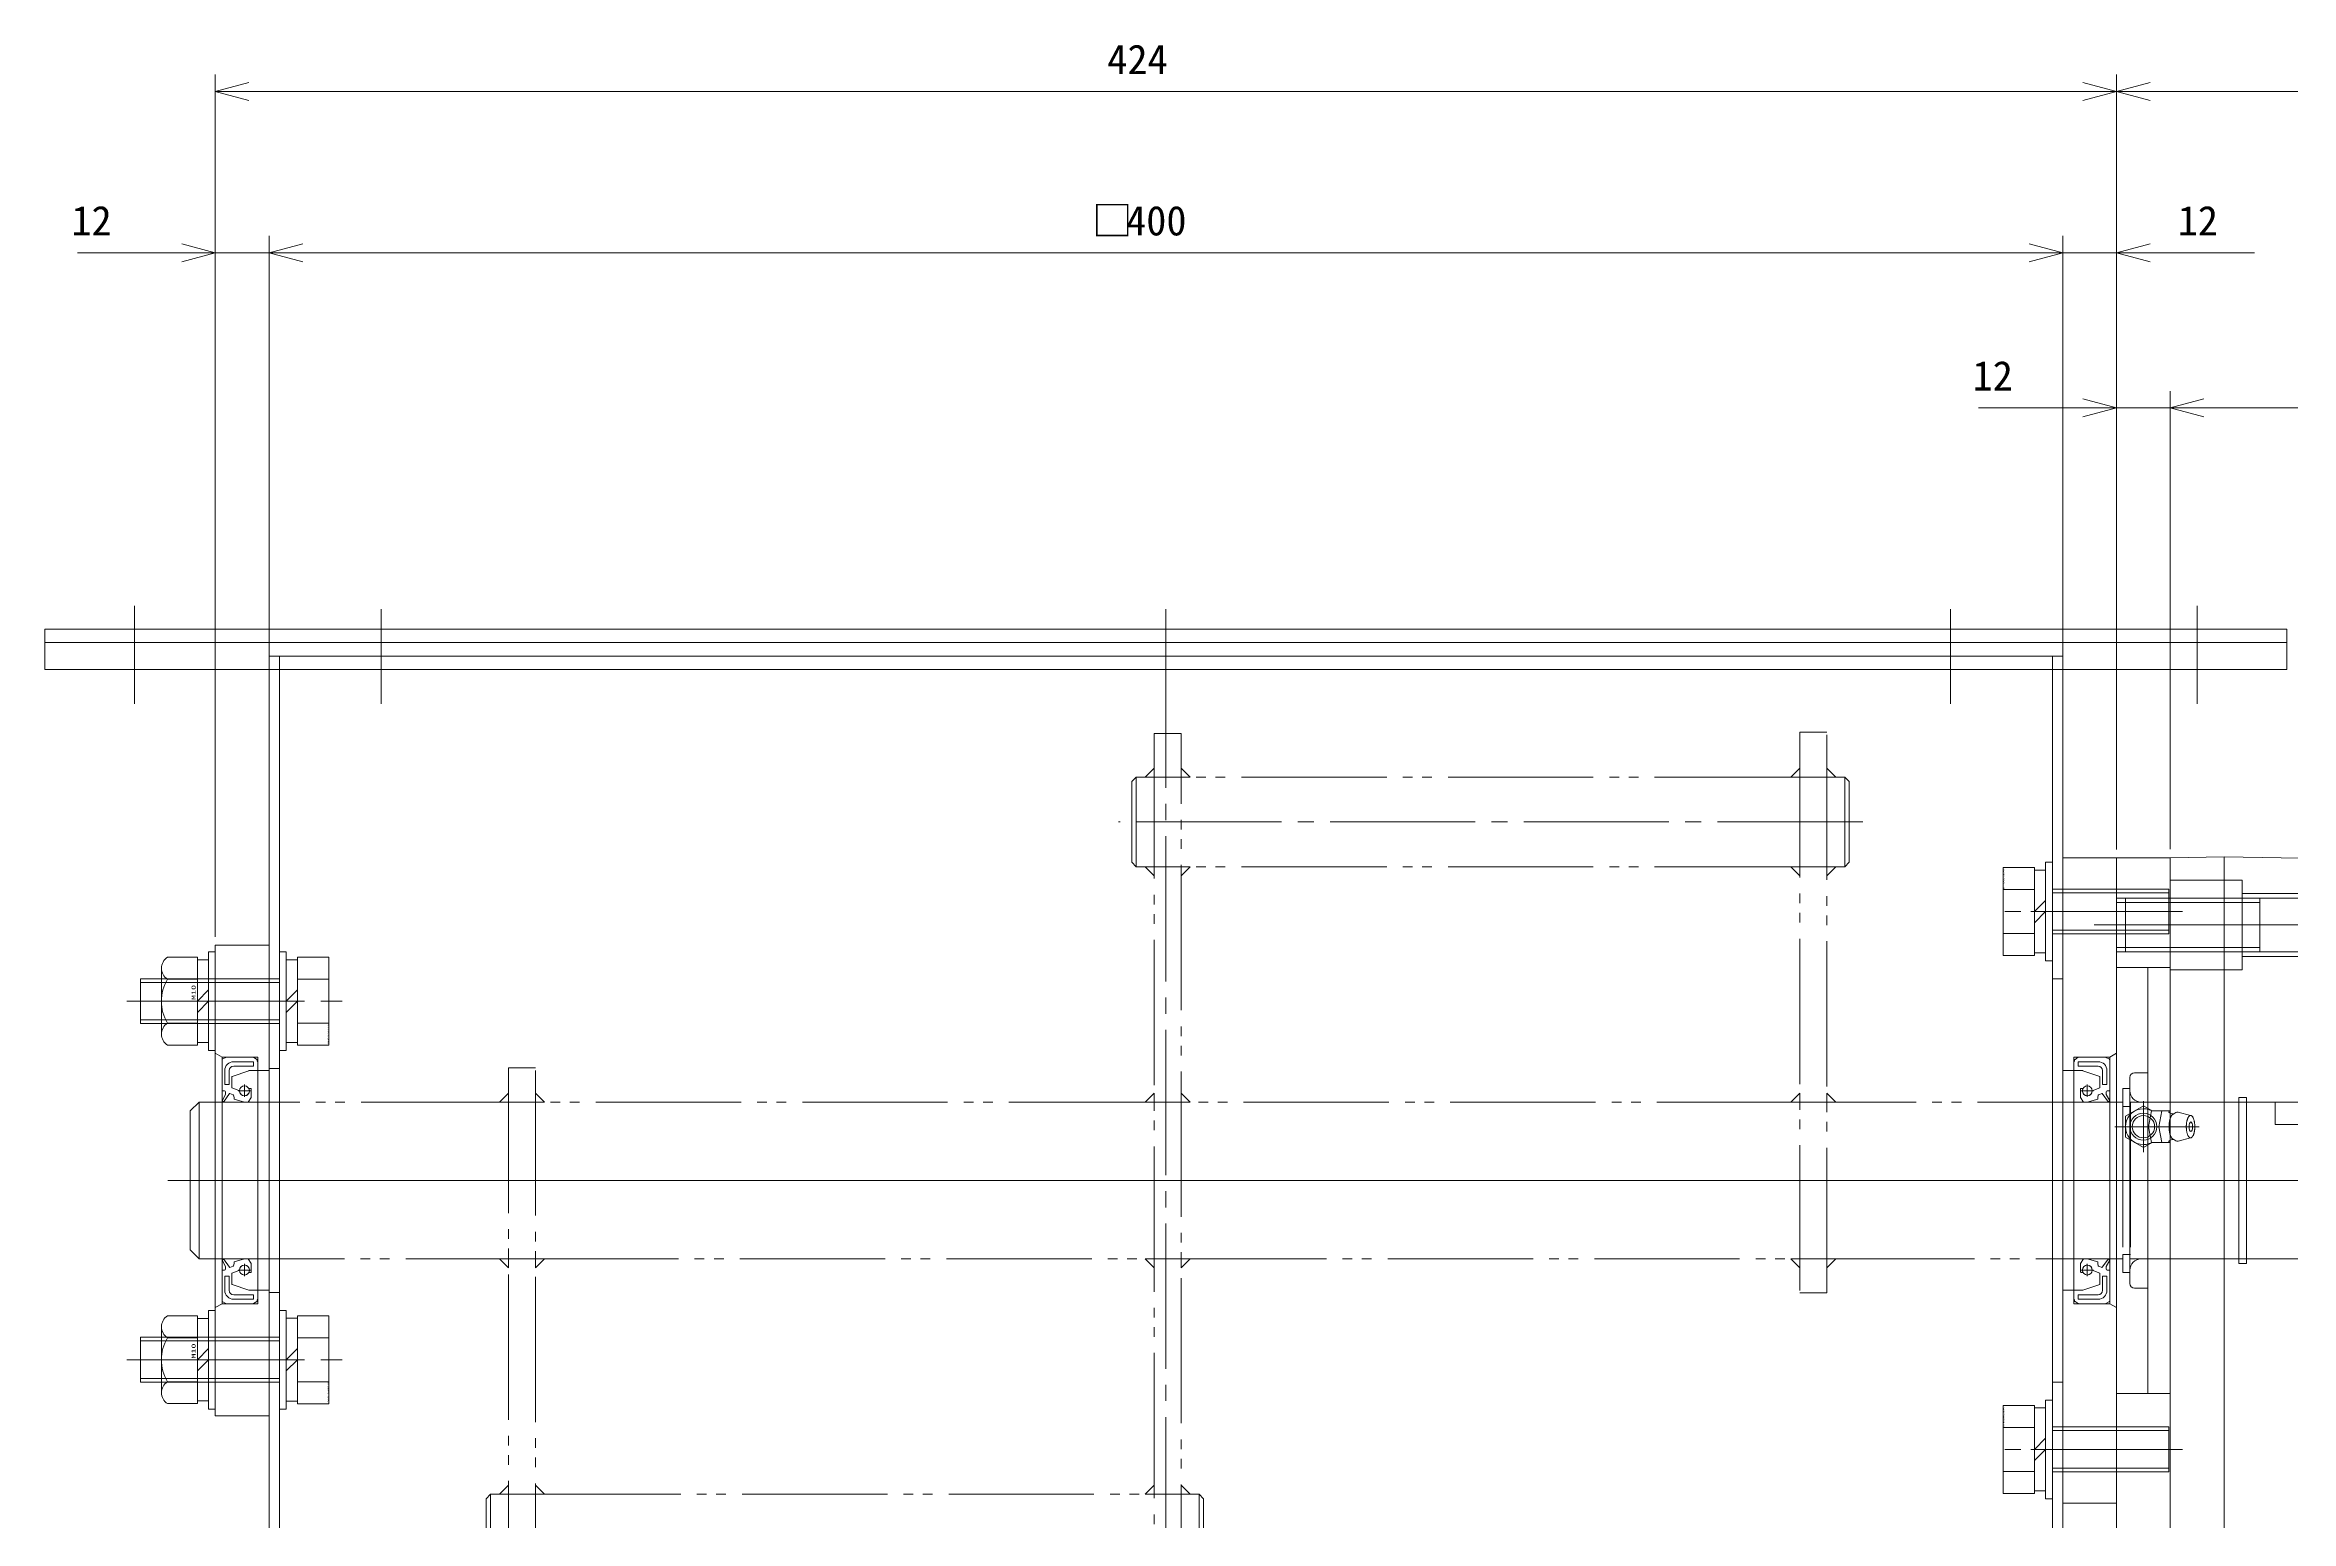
# Model space of a CAD drawing. Units: millimetres at full size. Extents: x -19442 to 19442, y -5866 to 5866.
# Drawn here: x -9802 to -9301, y -244 to 85 of the extents above; entities that cross this region are included whole.
import ezdxf
from ezdxf.enums import TextEntityAlignment as Align

# ---------------------------------------------------------------- set-up
doc = ezdxf.new("R2010")
doc.units = ezdxf.units.MM
doc.header["$LTSCALE"] = 3.6
doc.linetypes.add('CHAIN2', pattern=[12, 9, -1, 1, -1])
doc.linetypes.add('DOUBLE_CHAIN2', pattern=[12.8, 9, -1, 0.6, -0.6, 0.6, -1])
for name, color, linetype, lineweight in [('0-2_06_PHANTOM', 2, 'DOUBLE_CHAIN2', 9), ('0-3_04_HIDDEN', 7, 'Continuous', 9), ('0-4_05_CENTER', 2, 'CHAIN2', 9), ('0-5_08_DIM', 3, 'Continuous', 9), ('0-6_0', 2, 'Continuous', 9), ('0-7_10_DRAFT', 1, 'Continuous', 9), ('0-8_03_かくれ線', 5, 'Continuous', 9), ('0-9_04_中心線', 4, 'CHAIN2', 9)]:
    doc.layers.add(name, color=color, linetype=linetype, lineweight=lineweight)
doc.styles.add('Arial', font='')
doc.styles.add('ＭＳ ゴシック', font='')
doc.styles.get('Arial').set_extended_font_data('Arial')
doc.styles.get('ＭＳ ゴシック').set_extended_font_data('MS Gothic')

# ---------------------------------------------------------------- blocks, each defined once
blk = doc.blocks.new('A$C3FE560A5_1')
at = {"layer": '0-3_04_HIDDEN', "color": 3}
for p, q in [((-200, 3), (-200, 0)), ((200, 3), (200, 0))]:
    blk.add_line(p, q, dxfattribs=at)
at = {"layer": '0-4_05_CENTER'}
for p, q in [((-230, 8.197), (-230, -5.403)), ((230, 8.197), (230, -5.403))]:
    blk.add_line(p, q, dxfattribs=at)
at = {"layer": '0-6_0', "color": 3}
blk.add_lwpolyline([(-250, 0), (250, 0), (250, 3), (-250, 3)], close=True, dxfattribs=at)
at = {"layer": '0-7_10_DRAFT'}
blk.add_line((0, 3), (0, 0), dxfattribs=at)
blk = doc.blocks.new('A$C505301D7_1')
at = {"layer": '0-3_04_HIDDEN'}
for p, q in [((65, 330), (65, 324)), ((465, 327), (65, 327)), ((67.3, 327), (67.3, 0)), ((462.7, 0), (462.7, 327)), ((465, 330), (465, 324)), ((67.3, 324), (67.3, 0)), ((462.7, 255), (465, 255)), ((65, 235), (67.3, 235)), ((65, 185), (67.3, 185)), ((462.7, 165), (465, 165))]:
    blk.add_line(p, q, dxfattribs=at)
at = {"layer": '0-4_05_CENTER'}
for p, q in [((35, 337.468), (35, 316.346)), ((90, 337.468), (90, 316.346)), ((265, 337.468), (265, 317.346)), ((440, 337.468), (440, 316.346)), ((495, 337.468), (495, 316.346)), ((265, 330), (265, -20.152)), ((457.88, 270), (469.897, 270)), ((60.198, 250), (72.215, 250)), ((60.198, 170), (72.215, 170)), ((457.88, 150), (469.897, 150))]:
    blk.add_line(p, q, dxfattribs=at)
at = {"layer": '0-6_0', "color": 134}
for p, q in [((65, 0), (65, 324)), ((465, 0), (465, 324))]:
    blk.add_line(p, q, dxfattribs=at)
blk.add_lwpolyline([(15, 324), (515, 324), (515, 330), (15, 330)], close=True, dxfattribs=at)
at = {"layer": '0-7_10_DRAFT'}
blk.add_line((65, 210), (465, 210), dxfattribs=at)
blk = doc.blocks.new('A$C5CF003DA_1')
at = {"layer": '0-6_0'}
blk.add_blockref('A$C505301D7_1', (0, 0), dxfattribs=at)
blk = doc.blocks.new('A$C169F6710_1')
at = {"layer": '0-3_04_HIDDEN', "linetype": 'CHAIN2'}
blk.add_line((0, -111.5), (0, 13.5), dxfattribs=at)
at = {"layer": '0-3_04_HIDDEN'}
for p, q in [((9, 0), (-9, 0)), ((-6, -110), (-6, 0)), ((6, -110), (6, 0)), ((-6, -80), (6, -80)), ((-5.053, -110), (-5.053, -80)), ((5.053, -110), (5.053, -80)), ((-6, -110), (6, -110))]:
    blk.add_line(p, q, dxfattribs=at)
blk.add_lwpolyline([(9, 0), (9, 12), (-9, 12), (-9, 0)], dxfattribs=at)
at = {"layer": '0-7_10_DRAFT', "style": 'ＭＳ ゴシック', "width": 1.9}
blk.add_text('CS-M12x110L', height=0.2199, dxfattribs=at).set_placement((5.794, 11.658), align=Align.BOTTOM_LEFT)
blk = doc.blocks.new('M10Nza_1_1_1')
at = {"layer": '0-6_0', "color": 134}
for p, q in [((-9.8, 4), (-9.8, 10.687)), ((-7.35, 12), (7.35, 12)), ((-4.9, 4), (-4.9, 10.687)), ((4.9, 10.687), (4.9, 4)), ((9.8, 10.687), (9.8, 4)), ((-9.8, 4), (9.8, 4)), ((-9.2, 1.5), (-9.2, 4)), ((0, 1.5), (-2.5, 4)), ((0, 4), (2.5, 1.5)), ((9.2, 4), (9.2, 1.5))]:
    blk.add_line(p, q, dxfattribs=at)
at = {"layer": '0-6_0', "color": 134, "linetype": 'CHAIN2'}
blk.add_line((0, 12), (0, 0), dxfattribs=at)
at = {"layer": '0-6_0', "color": 134}
blk.add_lwpolyline([(-11, 1.5), (11, 1.5), (11, 0), (-11, 0)], close=True, dxfattribs=at)
for centre, radius, start, end in [((-7.35, 9.058), 2.942, 33.626, 146.374), ((0, 2.2), 9.8, 60, 120), ((7.35, 9.058), 2.942, 33.626, 146.374)]:
    blk.add_arc(centre, radius, start, end, dxfattribs=at)
at = {"layer": '0-7_10_DRAFT', "style": 'ＭＳ ゴシック', "width": 1.8}
blk.add_text('M10', height=0.9164, dxfattribs=at).set_placement((0.256, 4.117), align=Align.BOTTOM_LEFT)
blk = doc.blocks.new('A$C1A3C2C0C_1_1_1')
at = {"layer": '0-6_0', "color": 134}
for p, q in [((-9.815, 11), (9.815, 11)), ((-9.815, 4), (-9.815, 11)), ((-4.908, 4), (-4.908, 11)), ((4.907, 4), (4.907, 11)), ((9.815, 4), (9.815, 11)), ((-11, 1.5), (11, 1.5)), ((-11, 1.5), (-11, 0)), ((-11, 0), (11, 0)), ((9.815, 4), (-9.815, 4)), ((-9.25, 4), (-9.25, 1.5)), ((-5, -31), (-5, 0)), ((-4.188, -31), (-4.188, 0)), ((0, 1.5), (-2.5, 4)), ((0, 4), (2.5, 1.5)), ((4.188, -31), (4.188, 0)), ((5, -31), (5, 0)), ((9.25, 1.5), (9.25, 4)), ((11, 0), (11, 1.5)), ((-5, -31), (5, -31))]:
    blk.add_line(p, q, dxfattribs=at)
at = {"layer": '0-6_0', "color": 134, "linetype": 'CHAIN2'}
blk.add_line((0, -34), (0, 14), dxfattribs=at)
at = {"layer": '0-7_10_DRAFT', "style": 'ＭＳ ゴシック', "width": 1.8}
blk.add_text('BT-M10x35L,SW,PW', height=0.2199, dxfattribs=at).set_placement((5.1, 10.658), align=Align.BOTTOM_LEFT)
blk = doc.blocks.new('M6tz_1')
at = {"layer": '0-3_04_HIDDEN'}
for radius in [3, 2.5]:
    blk.add_circle((0, 0), radius, dxfattribs=at)
at = {"layer": '0-4_05_CENTER'}
for p, q in [((0, -5.676), (0, 5.676)), ((5.676, 0), (-5.676, 0))]:
    blk.add_line(p, q, dxfattribs=at)
blk = doc.blocks.new('A$C631057ED_1')
at = {"layer": '0-3_04_HIDDEN'}
for p, q in [((0, 63), (12, 63)), ((0, 62), (12, 62)), ((0, 52), (12, 52)), ((0, 51), (12, 51)), ((0, 47.5), (12, 47.5)), ((0, -47.5), (12, -47.5)), ((0, -83), (12, -83)), ((0, -84), (12, -84)), ((0, -94), (12, -94)), ((0, -95), (12, -95))]:
    blk.add_line(p, q, dxfattribs=at)
at = {"layer": '0-4_05_CENTER'}
for p, q in [((-5, 57), (17, 57)), ((-5, -89), (17, -89))]:
    blk.add_line(p, q, dxfattribs=at)
at = {"layer": '0-6_0', "color": 134}
blk.add_lwpolyline([(0, -104), (12, -104), (12, 72), (0, 72)], close=True, dxfattribs=at)
at = {"layer": '0-7_10_DRAFT'}
blk.add_line((0, 0), (12, 0), dxfattribs=at)
at = {"layer": '0-6_0', "xscale": -1}
blk.add_blockref('M6tz_1', (6, 12), dxfattribs=at)
blk = doc.blocks.new('GM-SHYF-RH 0.4kW、1／160、＊＊V、60Hzc_1')
at = {"layer": '0-6_0'}
for p, q in [((0, -15.771), (0, 72.01)), ((12, 72.22), (106.5, 70.57)), ((106.5, 70.57), (116, 70.57)), ((116, 70.57), (116, -15.771)), ((121, 47.5), (116, 47.5)), ((121, 47.5), (121, -47.5)), ((124, 24), (121, 24)), ((125, -23), (125, 23)), ((12, -15.771), (12, -103.763)), ((116, -15.771), (116, -102.113)), ((124, -24), (121, -24)), ((121, -47.5), (116, -47.5)), ((0.5, -103.562), (12, -103.763)), ((12, -103.762), (106.5, -102.113)), ((88, -102.939), (88, -102.436)), ((106.5, -102.113), (116, -102.113)), ((55.5, -109.5), (55.5, -108.989)), ((55.5, -109.5), (60.5, -109.5)), ((60.5, -109.5), (60.5, -108.989))]:
    blk.add_line(p, q, dxfattribs=at)
for points in [[(0, 72.01), (12, 72.22), (12, -15.771)], [(0, -15.771), (0, -103.053), (0.5, -103.562)]]:
    blk.add_lwpolyline(points, dxfattribs=at)
for centre, radius, start, end in [((124, 23), 1, 0, 90), ((124, -23), 1, 270, 0), ((33, -102.939), 5, 186.2447, 265.13859), ((83, -102.939), 5, 274.86141, 0), ((58, 191), 300, 265.13859, 270), ((58, 191), 300, 270, 274.86141)]:
    blk.add_arc(centre, radius, start, end, dxfattribs=at)
at = {"layer": '0-8_03_かくれ線'}
for p, q in [((16, 64), (100, 64)), ((-5, -47.5), (-5, 47.5)), ((-5, 47.5), (0, 47.5)), ((16, 50), (100, 50)), ((-9, -23), (-9, 23)), ((-8, 24), (-5, 24)), ((15.25, 17.5), (-6.5, 17.5)), ((17, 18.5), (15.25, 18.5)), ((15.25, 18.5), (15.25, -18.5)), ((17, 18.5), (17, -18.5)), ((17, 17.5), (43, 17.5)), ((43, 17.7), (73, 17.7)), ((73, 17.7), (73, -17.7)), ((73, 17.5), (99, 17.5)), ((99, 18.5), (100.75, 18.5)), ((99, 18.5), (99, -18.5)), ((100.75, 18.5), (100.75, -18.5)), ((100.75, 17.5), (122.5, 17.5)), ((15.25, -17.5), (-6.5, -17.5)), ((17, -18.5), (15.25, -18.5)), ((17, -17.5), (43, -17.5)), ((73, -17.5), (99, -17.5)), ((99, -18.5), (100.75, -18.5)), ((100.75, -17.5), (122.5, -17.5)), ((-8, -24), (-5, -24)), ((-5, -47.5), (0, -47.5)), ((16, -82), (100, -82)), ((16, -96), (100, -96))]:
    blk.add_line(p, q, dxfattribs=at)
for points in [[(0, 67), (16, 67), (16, 47), (0, 47)], [(116, 67), (100, 67), (100, 47), (116, 47)], [(43, 17.7), (43, -17.7), (73, -17.7)], [(0, -79), (16, -79), (16, -99), (0, -99)], [(116, -79), (100, -79), (100, -99), (116, -99)]]:
    blk.add_lwpolyline(points, dxfattribs=at)
for centre, radius, start, end in [((-8, 23), 1, 90, 180), ((-6.5, 20), 2.5, 180, 270), ((122.5, 20), 2.5, 270, 0), ((-6.5, -20), 2.5, 90, 180), ((122.5, -20), 2.5, 0, 90), ((-8, -23), 1, 180, 270)]:
    blk.add_arc(centre, radius, start, end, dxfattribs=at)
at = {"layer": '0-9_04_中心線'}
for p, q in [((-2.543, 57), (118.757, 57)), ((125, 0), (-9, 0)), ((-2.543, -89), (118.757, -89))]:
    blk.add_line(p, q, dxfattribs=at)
blk = doc.blocks.new('A$C31470147_1')
at = {"layer": '0-3_04_HIDDEN'}
for p, q in [((1.5, 27.5), (0, 28.366)), ((1.5, 27.5), (9.5, 27.5)), ((9.5, 24.5), (12, 24.5)), ((9.5, -24.5), (12, -24.5)), ((1.5, -27.5), (0, -28.366))]:
    blk.add_line(p, q, dxfattribs=at)
blk.add_lwpolyline([(1.5, -27.5), (9.5, -27.5), (9.5, 27.5)], dxfattribs=at)
at = {"layer": '0-4_05_CENTER'}
for p, q in [((18, 40), (-6, 40)), ((18, -40), (-6, -40))]:
    blk.add_line(p, q, dxfattribs=at)
at = {"layer": '0-6_0', "color": 134}
blk.add_lwpolyline([(0, 52.5), (12, 52.5), (12, -52.5), (0, -52.5)], close=True, dxfattribs=at)
at = {"layer": '0-7_10_DRAFT'}
for p, q in [((1.5, 27.5), (1.5, -27.5)), ((12, 0), (0, 0))]:
    blk.add_line(p, q, dxfattribs=at)
blk = doc.blocks.new('A$C626323E2_1')
at = {"layer": '0-3_04_HIDDEN'}
for p, q in [((1.5, 27.5), (0, 28.366)), ((1.5, 27.5), (9.5, 27.5)), ((9.5, 24.5), (12, 24.5)), ((9.5, -24.5), (12, -24.5)), ((1.5, -27.5), (0, -28.366))]:
    blk.add_line(p, q, dxfattribs=at)
blk.add_lwpolyline([(1.5, -27.5), (9.5, -27.5), (9.5, 27.5)], dxfattribs=at)
at = {"layer": '0-4_05_CENTER'}
for p, q in [((-7.166, 60), (19.076, 60)), ((-7.166, -60), (19.076, -60))]:
    blk.add_line(p, q, dxfattribs=at)
at = {"layer": '0-6_0', "color": 134}
blk.add_lwpolyline([(0, 72), (12, 72), (12, -72), (0, -72)], close=True, dxfattribs=at)
at = {"layer": '0-7_10_DRAFT'}
for p, q in [((1.5, 27.5), (1.5, -27.5)), ((12, 0), (0, 0))]:
    blk.add_line(p, q, dxfattribs=at)
blk = doc.blocks.new('A$C115E53E3_1')
at = {"layer": '0-2_06_PHANTOM', "color": 7}
for p, q in [((-176, 90), (-314.5, 90)), ((-176, 70), (-314.5, 70)), ((-533, 17.5), (-533, -17.5)), ((-320, 17.5), (-458.5, 17.5)), ((-175.5, 17.5), (-314, 17.5)), ((-104, 17.5), (-169.5, 17.5)), ((-104, 17.5), (-104, -17.5)), ((-102.25, 16.5), (-104, 16.5)), ((-102.25, 17.5), (-102.25, -17.5)), ((-2, -17.5), (-2, 17.5)), ((-458.5, -17.5), (-320, -17.5)), ((-314, -17.5), (-175.5, -17.5)), ((-169.5, -17.5), (-104, -17.5)), ((-102.25, -16.5), (-104, -16.5)), ((-458, -70), (-319.5, -70)), ((-458, -90), (-319.5, -90))]:
    blk.add_line(p, q, dxfattribs=at)
for points in [[(-314, -100.254), (-314, 99.746), (-320, 99.746), (-320, -100.254)], [(-176, 100), (-176, -25.106), (-170, -25.106), (-170, 100)], [(-458, -100), (-458, 25.106), (-464, 25.106), (-464, -100)]]:
    blk.add_lwpolyline(points, close=True, dxfattribs=at)
at = {"layer": '0-2_06_PHANTOM', "color": 3}
for points in [[(-320, 90), (-322, 90), (-320, 92)], [(-314, 90), (-312, 90), (-314, 92)], [(-176, 90), (-178, 90), (-176, 92)], [(-170, 90), (-168, 90), (-170, 92)], [(-320, 70), (-322, 70), (-320, 68)], [(-314, 70), (-312, 70), (-314, 68)], [(-176, 70), (-178, 70), (-176, 68)], [(-170, 70), (-168, 70), (-170, 68)], [(-464, 17.5), (-466, 17.5), (-464, 19.5)], [(-458, 17.5), (-456, 17.5), (-458, 19.5)], [(-320, 17.5), (-322, 17.5), (-320, 19.5)], [(-314, 17.5), (-312, 17.5), (-314, 19.5)], [(-176, 17.5), (-178, 17.5), (-176, 19.5)], [(-170, 17.5), (-168, 17.5), (-170, 19.5)], [(-464, -17.5), (-466, -17.5), (-464, -19.5)], [(-458, -17.5), (-456, -17.5), (-458, -19.5)], [(-320, -17.5), (-322, -17.5), (-320, -19.5)], [(-314, -17.5), (-312, -17.5), (-314, -19.5)], [(-176, -17.5), (-178, -17.5), (-176, -19.5)], [(-170, -17.5), (-168, -17.5), (-170, -19.5)], [(-464, -70), (-466, -70), (-464, -68)], [(-458, -70), (-456, -70), (-458, -68)], [(-320, -70), (-322, -70), (-320, -68)], [(-314, -70), (-312, -70), (-314, -68)], [(-464, -90), (-466, -90), (-464, -92)], [(-458, -90), (-456, -90), (-458, -92)], [(-320, -90), (-322, -90), (-320, -92)], [(-314, -90), (-312, -90), (-314, -92)]]:
    blk.add_lwpolyline(points, close=True, dxfattribs=at)
at = {"layer": '0-2_06_PHANTOM', "color": 7}
for points in [[(-324, 70), (-325, 71), (-325, 89), (-324, 90)], [(-320.5, 70), (-324, 70), (-324, 90), (-320.5, 90)], [(-170, 70), (-166, 70), (-166, 90), (-170, 90)], [(-166, 70), (-165, 71), (-165, 89), (-166, 90)], [(-464.5, 17.5), (-533, 17.5), (-535, 15.5), (-535, -15.5), (-533, -17.5), (-464.5, -17.5)], [(-102.25, -17.5), (-2, -17.5), (0, -15.5), (0, 15.5), (-2, 17.5), (-102.25, 17.5)], [(-468, -70), (-469, -71), (-469, -89), (-468, -90)], [(-464, -70), (-468, -70), (-468, -90), (-464, -90)], [(-313.5, -70), (-310, -70), (-310, -90), (-313.5, -90)], [(-310, -70), (-309, -71), (-309, -89), (-310, -90)]]:
    blk.add_lwpolyline(points, dxfattribs=at)
at = {"layer": '0-3_04_HIDDEN'}
for p, q in [((-314, 90), (-320, 90)), ((-170, 90), (-176, 90)), ((-314, 70), (-320, 70)), ((-170, 70), (-176, 70)), ((-458, 17.5), (-464, 17.5)), ((-464, 17.5), (-458, 17.5)), ((-320, 17.5), (-314, 17.5)), ((-176, 17.5), (-170, 17.5)), ((-170, 17.5), (-176, 17.5)), ((-24, 6), (0, 6)), ((-24, -6), (-24, 6)), ((-29, 4.75), (-31.742, 0)), ((-31.742, 0), (-29, -4.75)), ((-29, -4.75), (0, -4.75)), ((-24, -6), (0, -6)), ((-458, -17.5), (-464, -17.5)), ((-464, -17.5), (-458, -17.5)), ((-320, -17.5), (-314, -17.5)), ((-176, -17.5), (-170, -17.5)), ((-170, -17.5), (-176, -17.5)), ((-464, -70), (-458, -70)), ((-320, -70), (-314, -70)), ((-464, -90), (-458, -90)), ((-320, -90), (-314, -90))]:
    blk.add_line(p, q, dxfattribs=at)
for points in [[(0, 12.5), (-70, 12.5), (-70, 17.5)], [(-29, -4.75), (-29, 4.75), (0, 4.75)]]:
    blk.add_lwpolyline(points, dxfattribs=at)
at = {"layer": '0-4_05_CENTER'}
for p, q in [((-162, 80), (-328, 80)), ((-540, 0), (5, 0)), ((-472, -80), (-306, -80))]:
    blk.add_line(p, q, dxfattribs=at)
at = {"layer": '0-5_08_DIM'}
blk.add_line((0, 15.5), (0, -15.5), dxfattribs=at)
blk = doc.blocks.new('AE2081E0a_1')
at = {"layer": '0-6_0'}
for p, q in [((0, 26.938), (0, 20.1)), ((0.979, 27.489), (0.055, 27.028)), ((0.979, 27.489), (0.055, 27.028)), ((6.969, 27.5), (1.024, 27.5)), ((6.969, 27.5), (1.024, 27.5)), ((7.05, 25.5), (2.607, 25.5)), ((2.173, 20.743), (2.173, 23.095)), ((3.9, 20), (2.236, 20.65)), ((2.24, 23.189), (5.984, 24.494)), ((5, 21.375), (5, 18.625)), ((6.4, 20.52), (5.97, 20.52)), ((6.017, 24.5), (7.9, 24.5)), ((6.5, 18.545), (6.5, 20.42)), ((0.1, 20), (0.553, 20)), ((1.767, 19.416), (2.459, 19.135)), ((3.625, 20), (6.375, 20)), ((0.1, -20), (0.553, -20)), ((1.767, -19.416), (2.459, -19.135)), ((3.9, -20), (2.236, -20.65)), ((3.625, -20), (6.375, -20)), ((5, -21.375), (5, -18.625)), ((6.5, -18.545), (6.5, -20.42)), ((0, -26.938), (0, -20.1)), ((2.173, -20.743), (2.173, -23.095)), ((2.24, -23.189), (5.984, -24.494)), ((6.4, -20.52), (5.97, -20.52)), ((6.017, -24.5), (7.9, -24.5)), ((0.979, -27.489), (0.055, -27.028)), ((0.979, -27.489), (0.055, -27.028)), ((6.969, -27.5), (1.024, -27.5)), ((6.969, -27.5), (1.024, -27.5)), ((7.05, -25.5), (2.607, -25.5))]:
    blk.add_line(p, q, dxfattribs=at)
for points in [[(0, 26.938), (0, 20.1), (0, 17.5)], [(2.607, 26.5), (7.05, 26.5), (7.05, 25.5)], [(7.76, 27), (7.724, 27), (7.026, 27.482)], [(7.76, 27), (7.724, 27), (7.026, 27.482)], [(8, 24.6), (8, 26.5), (7.86, 26.715), (7.86, 26.9)], [(8, 17.5), (8, 24.6), (8, 26.5), (7.86, 26.715), (7.86, 26.9)], [(1.607, 24.5), (1.607, 21.385), (0.607, 21.385), (0.607, 24.5)], [(0.803, 19.75), (0.803, 19.171), (0, 17.775), (0.292, 17.5), (1.649, 19.382)], [(2.549, 19.03), (2.673, 18.491), (2.673, 18.162)], [(2.673, 18.162), (5, 17.5), (5.837, 17.5), (6.484, 18.49)], [(0.803, -19.75), (0.803, -19.171), (0, -17.775), (0.292, -17.5), (1.649, -19.382)], [(0, -26.938), (0, -20.1), (0, -17.5)], [(2.549, -19.03), (2.673, -18.491), (2.673, -18.162)], [(2.673, -18.162), (5, -17.5), (5.837, -17.5), (6.484, -18.49)], [(8, -17.5), (8, -24.6), (8, -26.5), (7.86, -26.715), (7.86, -26.9)], [(1.607, -24.5), (1.607, -21.385), (0.607, -21.385), (0.607, -24.5)], [(8, -24.6), (8, -26.5), (7.86, -26.715), (7.86, -26.9)], [(2.607, -26.5), (7.05, -26.5), (7.05, -25.5)], [(7.76, -27), (7.724, -27), (7.026, -27.482)], [(7.76, -27), (7.724, -27), (7.026, -27.482)]]:
    blk.add_lwpolyline(points, dxfattribs=at)
for centre in [(5, 20), (5, -20)]:
    blk.add_circle(centre, 1.1, dxfattribs=at)
for centre, radius, start, end in [((0.1, 26.938), 0.1, 116.56505, 180), ((0.1, 26.938), 0.1, 116.56505, 180), ((2.607, 24.5), 2, 90, 180), ((1.024, 27.4), 0.1, 90, 116.56505), ((1.024, 27.4), 0.1, 90, 116.56505), ((2.607, 24.5), 1, 90, 180), ((6.969, 27.4), 0.1, 55.38044, 90), ((6.969, 27.4), 0.1, 55.38044, 90), ((7.76, 26.9), 0.1, 0, 90), ((7.76, 26.9), 0.1, 0, 90), ((0.1, 20.1), 0.1, 180, 270), ((2.273, 23.095), 0.1, 109.21481, 180), ((2.273, 20.743), 0.1, 180, 248.66025), ((5, 20), 1.1, 180, 28.18847), ((6.017, 24.4), 0.1, 90, 109.21481), ((6.4, 20.42), 0.1, 360, 90), ((7.9, 24.6), 0.1, 270, 0), ((0.553, 19.75), 0.25, 360, 90), ((1.73, 19.323), 0.1, 67.88461, 144.21845), ((2.402, 18.996), 0.15, 12.98752, 67.88461), ((6.4, 18.545), 0.1, 326.87019, 0), ((0.1, -20.1), 0.1, 90, 180), ((0.553, -19.75), 0.25, 270, 0), ((1.73, -19.323), 0.1, 215.78155, 292.11539), ((2.402, -18.996), 0.15, 292.11539, 347.01248), ((5, -20), 1.1, 331.81153, 180), ((6.4, -18.545), 0.1, 360, 33.12981), ((2.607, -24.5), 2, 180, 270), ((2.607, -24.5), 1, 180, 270), ((2.273, -20.743), 0.1, 111.33975, 180), ((2.273, -23.095), 0.1, 180, 250.78519), ((6.017, -24.4), 0.1, 250.78519, 270), ((6.4, -20.42), 0.1, 270, 0), ((7.9, -24.6), 0.1, 360, 90), ((0.1, -26.938), 0.1, 180, 243.43495), ((0.1, -26.938), 0.1, 180, 243.43495), ((1.024, -27.4), 0.1, 243.43495, 270), ((1.024, -27.4), 0.1, 243.43495, 270), ((6.969, -27.4), 0.1, 270, 304.61956), ((6.969, -27.4), 0.1, 270, 304.61956), ((7.76, -26.9), 0.1, 270, 360), ((7.76, -26.9), 0.1, 270, 0)]:
    blk.add_arc(centre, radius, start, end, dxfattribs=at)
at = {"layer": '0-7_10_DRAFT'}
for p, q in [((8, 17.5), (0, 17.5)), ((0, 0), (8, 0)), ((8, -17.5), (0, -17.5))]:
    blk.add_line(p, q, dxfattribs=at)
blk = doc.blocks.new('STWS35a_1')
at = {"layer": '0-6_0'}
for points in [[(1.6, 20.5), (0, 20.5), (0, 16.5), (1.6, 16.5)], [(1.6, -20.5), (0, -20.5), (0, -16.5), (1.6, -16.5)]]:
    blk.add_lwpolyline(points, close=True, dxfattribs=at)
at = {"layer": '0-7_10_DRAFT'}
blk.add_line((1.6, 0), (0, 0), dxfattribs=at)
blk = doc.blocks.new('B-M6Fa_1')
at = {"layer": '0-4_05_CENTER'}
for p, q in [((0, 5.7), (0, -5.7)), ((6.37, 0), (-12.407, 0))]:
    blk.add_line(p, q, dxfattribs=at)
at = {"layer": '0-6_0'}
for p, q in [((-7.75, 3.25), (-10.52, 2.5)), ((-5.95, 3.02), (-5.86, 3.5)), ((-1.78, 3.5), (-5.86, 3.5)), ((-3.44, 0), (-4.09, 3.5)), ((-3.44, 0), (-4.09, -3.5)), ((0.001, 4.619), (-1.938, 3.5)), ((-1.13, 0), (-1.78, 3.5)), ((-1.13, 0), (-1.78, -3.5)), ((4.001, 2.31), (0, 4.619)), ((4, -2.309), (4.001, 2.31)), ((-7.766, -3.246), (-10.52, -2.5)), ((-5.95, -3.03), (-5.86, -3.5)), ((-1.78, -3.5), (-5.86, -3.5)), ((0, -4.619), (-1.948, -3.5)), ((-0.001, -4.619), (4.001, -2.309))]:
    blk.add_line(p, q, dxfattribs=at)
for centre, radius, start, end in [((-4.917, 0), 6.553, 177.9664, 180.03989), ((-5.052, 0.005), 6.418, 175.85059, 177.96785), ((-5.349, 0.027), 6.12, 173.63202, 175.8523), ((-5.805, 0.079), 5.662, 171.24382, 173.64406), ((-6.362, 0.165), 5.097, 168.58025, 171.24551), ((-6.894, 0.273), 4.555, 165.59815, 168.58094), ((-7.784, 0.506), 3.635, 161.93405, 165.67588), ((-8.649, 0.788), 2.725, 156.94498, 161.9221), ((-8.776, 0.839), 2.588, 151.65853, 156.89798), ((-9.946, 1.496), 1.246, 141.72153, 152.69334), ((-10.461, 1.897), 0.595, 118.51372, 141.30554), ((-10.361, 1.708), 0.808, 101.48245, 118.31354), ((-10.679, 1.707), 0.809, 61.81619, 78.66177), ((-10.579, 1.897), 0.594, 38.75653, 61.62661), ((-11.087, 1.501), 1.238, 27.39046, 38.35018), ((-12.258, 0.842), 2.581, 23.13411, 28.41486), ((-12.388, 0.789), 2.722, 18.09944, 23.08688), ((-13.253, 0.507), 3.631, 14.34658, 18.08793), ((-14.14, 0.274), 4.549, 11.43597, 14.42398), ((-14.674, 0.166), 5.094, 8.76936, 11.43673), ((-15.233, 0.079), 5.659, 6.36998, 8.77107), ((-15.688, 0.027), 6.117, 4.16079, 6.38204), ((-15.986, 0.005), 6.416, 2.04476, 4.16249), ((-16.122, 0), 6.552, 359.97243, 2.04622), ((-7.61, 2.29), 0.97, 35.33146, 98.29711), ((-6.62, 4.08), 1.254, 260.76464, 322.12504), ((-6.851, 2.269), 0.582, 73.64689, 86.90584), ((-6.825, 2.362), 0.486, 57.75197, 73.54546), ((-6.951, 2.166), 0.719, 46.87397, 57.55865), ((-7.178, 1.915), 1.056, 39.89055, 47.19995), ((-7.4, 1.729), 1.346, 34.20171, 39.89688), ((-7.713, 1.516), 1.725, 29.76636, 34.21198), ((-8.09, 1.299), 2.159, 26.24113, 29.81299), ((-8.48, 1.106), 2.595, 23.2795, 26.24598), ((-8.877, 0.935), 3.027, 20.74132, 23.28403), ((-9.303, 0.773), 3.483, 18.5387, 20.75273), ((-9.736, 0.628), 3.94, 16.58691, 18.54062), ((-10.142, 0.507), 4.363, 14.82437, 16.58861), ((-10.551, 0.398), 4.786, 13.21736, 14.82857), ((-10.952, 0.304), 5.198, 11.73384, 13.21813), ((-11.312, 0.229), 5.566, 10.34855, 11.7346), ((-11.659, 0.165), 5.918, 9.04756, 10.35061), ((-11.982, 0.114), 6.246, 7.81202, 9.04796), ((-12.258, 0.076), 6.525, 6.62939, 7.81242), ((-12.509, 0.047), 6.777, 5.49258, 6.63058), ((-12.727, 0.026), 6.996, 4.38928, 5.49284), ((-12.894, 0.013), 7.164, 3.31189, 4.38953), ((-13.028, 0.005), 7.298, 2.256, 3.31272), ((-13.125, 0.001), 7.395, 1.21107, 2.2562), ((-13.17, 0), 7.44, 0.17244, 1.21127), ((-13.177, 0), 7.447, 359.13759, 0.17316), ((0, 0), 3.998, 241.09409, 118.90598), ((-4.921, 0), 6.549, 180.03374, 182.10861), ((-5.06, -0.006), 6.41, 182.1069, 184.22667), ((-5.363, -0.028), 6.106, 184.22514, 186.45033), ((-5.824, -0.082), 5.642, 186.43876, 188.84701), ((-6.371, -0.167), 5.088, 188.84476, 191.51517), ((-6.944, -0.284), 4.504, 191.51275, 194.52981), ((-7.807, -0.512), 3.611, 194.46606, 198.22866), ((-8.581, -0.766), 2.796, 198.23555, 203.09549), ((-8.996, -0.943), 2.345, 203.09118, 208.88224), ((-9.959, -1.491), 1.238, 208.19575, 219.18137), ((-10.343, -1.8), 0.744, 219.46477, 237.72824), ((-10.505, -2.073), 0.427, 236.54204, 268.20608), ((-10.536, -2.068), 0.432, 272.36908, 303.83259), ((-10.7, -1.797), 0.749, 302.6364, 320.7886), ((-11.091, -1.485), 1.249, 321.05895, 331.85798), ((-12.05, -0.941), 2.352, 331.18165, 336.93954), ((-12.463, -0.765), 2.8, 336.93566, 341.78999), ((-13.237, -0.51), 3.615, 341.79703, 345.55458), ((-14.102, -0.283), 4.509, 345.49083, 348.50417), ((-14.672, -0.166), 5.092, 348.50179, 351.1703), ((-15.219, -0.081), 5.645, 351.16805, 353.57517), ((-15.68, -0.028), 6.109, 353.56363, 355.78791), ((-15.982, -0.006), 6.412, 355.78637, 357.90563), ((-16.119, 0), 6.55, 357.90394, 359.97858), ((-7.61, -2.29), 0.968, 261.70278, 324.66854), ((-6.62, -4.08), 1.246, 37.87496, 99.23547), ((-6.875, -2.229), 0.626, 278.74543, 291.09629), ((-6.841, -2.321), 0.529, 291.19587, 305.7559), ((-6.995, -2.111), 0.789, 305.93802, 315.73234), ((-7.263, -1.841), 1.169, 315.40356, 322.02638), ((-7.49, -1.663), 1.458, 322.02507, 327.32419), ((-7.824, -1.449), 1.854, 327.31689, 331.47742), ((-8.218, -1.233), 2.304, 331.43327, 334.78891), ((-8.613, -1.046), 2.74, 334.78507, 337.60498), ((-9.017, -0.88), 3.177, 337.60097, 340.02824), ((-9.446, -0.723), 3.635, 340.01776, 342.14276), ((-9.878, -0.584), 4.088, 342.14116, 344.03036), ((-10.282, -0.468), 4.508, 344.02878, 345.73941), ((-10.687, -0.365), 4.927, 345.7355, 347.30257), ((-11.081, -0.276), 5.33, 347.30185, 348.75032), ((-11.433, -0.206), 5.69, 348.7496, 350.10503), ((-11.771, -0.147), 6.032, 350.10319, 351.38665), ((-12.084, -0.099), 6.349, 351.38625, 352.60565), ((-12.349, -0.065), 6.617, 352.60522, 353.77077), ((-12.587, -0.039), 6.855, 353.76965, 354.89377), ((-12.791, -0.02), 7.061, 354.89351, 355.9849), ((-12.945, -0.009), 7.215, 355.98466, 357.05355), ((-13.064, -0.003), 7.334, 357.05275, 358.1012), ((-13.147, 0), 7.417, 358.101, 359.13779), ((0, 0), 4, 298.95501, 299.99998)]:
    blk.add_arc(centre, radius, start, end, dxfattribs=at)
blk.add_ellipse((-10.582, 0), major_axis=(0, 1.05), ratio=0.382251, dxfattribs=at)
blk = doc.blocks.new('A$C7E374867_1')
at = {"layer": '0-6_0', "color": 134}
for p, q in [((-9.815, 11), (9.815, 11)), ((-9.815, 4), (-9.815, 11)), ((-4.908, 4), (-4.908, 11)), ((4.907, 4), (4.907, 11)), ((9.815, 4), (9.815, 11)), ((-11, 1.5), (11, 1.5)), ((-11, 1.5), (-11, 0)), ((-11, 0), (11, 0)), ((9.815, 4), (-9.815, 4)), ((-9.25, 4), (-9.25, 1.5)), ((-5, -26), (-5, 0)), ((-4.188, -26), (-4.188, 0)), ((0, 1.5), (-2.5, 4)), ((0, 4), (2.5, 1.5)), ((4.188, -26), (4.188, 0)), ((5, -26), (5, 0)), ((9.25, 1.5), (9.25, 4)), ((11, 0), (11, 1.5)), ((-5, -26), (5, -26))]:
    blk.add_line(p, q, dxfattribs=at)
at = {"layer": '0-6_0', "color": 134, "linetype": 'CHAIN2'}
blk.add_line((0, -29), (0, 14), dxfattribs=at)
at = {"layer": '0-7_10_DRAFT', "style": 'ＭＳ ゴシック', "width": 1.8}
blk.add_text('BT-M10x30L,SW,PW', height=0.2199, dxfattribs=at).set_placement((5.052, 10.658), align=Align.BOTTOM_LEFT)
blk = doc.blocks.new('A$C74D71465_1')
at = {"layer": '0-6_0', "color": 134}
for p, q in [((-415.6, -17.5), (-417.6, -15.5)), ((-412, -17.5), (-415.6, -17.5))]:
    blk.add_line(p, q, dxfattribs=at)
for points in [[(-417.6, -15.5), (-417.6, 15.5), (-415.6, 17.5)], [(-412, 17.5), (-415.6, 17.5), (-415.6, -17.5)]]:
    blk.add_lwpolyline(points, dxfattribs=at)
at = {"layer": '0-3_04_HIDDEN'}
blk.add_blockref('A$C115E53E3_1', (117.4, 0), dxfattribs=at)
for name, p, rotation in [('A$C7E374867_1', (-2.3, 60), 90), ('A$C169F6710_1', (124, 57), 270), ('A$C1A3C2C0C_1_1_1', (-397.7, 40), 270), ('A$C1A3C2C0C_1_1_1', (-397.7, -40), 270), ('A$C7E374867_1', (-2.3, -60), 90)]:
    blk.add_blockref(name, p, dxfattribs=dict(at, rotation=rotation))
at = {"layer": '0-6_0', "xscale": -1}
for name, p in [('A$C626323E2_1', (12, 0)), ('AE2081E0a_1', (10.49, 0)), ('STWS35a_1', (15, 0)), ('B-M6Fa_1', (18, 12))]:
    blk.add_blockref(name, p, dxfattribs=at)
at = {"layer": '0-6_0'}
for name, p in [('A$C631057ED_1', (12, 0)), ('GM-SHYF-RH 0.4kW、1／160、＊＊V、60Hzc_1', (24, 0)), ('A$C31470147_1', (-412, 0)), ('AE2081E0a_1', (-410.5, 0))]:
    blk.add_blockref(name, p, dxfattribs=at)
at = {"layer": '0-6_0', "rotation": 90}
for p in [(-412, 40), (-412, -40)]:
    blk.add_blockref('M10Nza_1_1_1', p, dxfattribs=at)
blk = doc.blocks.new('_Open30')
at = {"layer": '0-5_08_DIM', "color": 4}
blk.add_line((0, 0), (-1, 0), dxfattribs=at)
blk.add_lwpolyline([(-1, 0.26795), (0, 0), (-1, -0.26795)], dxfattribs=at)

msp = doc.modelspace()

# ---------------------------------------------------------------- linework, layer by layer
at = {"layer": '0-5_08_DIM'}
for p, q in [((-9764.225, -113.878), (-9764.225, 78.474)), ((-9340.225, -94.378), (-9340.225, 78.474)), ((-9340.225, -94.378), (-9340.225, 78.474)), ((-9347.725, 74.724), (-9756.725, 74.724)), ((-9332.725, 74.724), (-9210.724, 74.724)), ((-9764.225, -113.878), (-9764.225, 42.494)), ((-9752.225, -46.378), (-9752.225, 42.494)), ((-9752.225, -46.378), (-9752.225, 42.494)), ((-9352.225, -46.378), (-9352.225, 42.494)), ((-9352.225, -46.378), (-9352.225, 42.494)), ((-9340.225, -94.378), (-9340.225, 42.494)), ((-9771.725, 38.744), (-9794.975, 38.744)), ((-9752.225, 38.744), (-9764.225, 38.744)), ((-9744.725, 38.744), (-9359.725, 38.744)), ((-9744.725, 38.744), (-9737.225, 38.744)), ((-9359.725, 38.744), (-9367.225, 38.744)), ((-9352.225, 38.744), (-9340.225, 38.744)), ((-9332.725, 38.744), (-9309.475, 38.744)), ((-9340.225, -94.378), (-9340.225, 7.883)), ((-9328.225, -94.368), (-9328.225, 7.883)), ((-9328.225, -94.368), (-9328.225, 7.883)), ((-9347.725, 4.133), (-9370.975, 4.133)), ((-9328.225, 4.133), (-9340.225, 4.133)), ((-9320.725, 4.133), (-9210.724, 4.133)), ((-9320.725, 4.133), (-9313.225, 4.133))]:
    msp.add_line(p, q, dxfattribs=at)

# ---------------------------------------------------------------- block references
at = {"layer": '0-5_08_DIM', "xscale": 7.5, "yscale": 7.5, "rotation": 180}
for p in [(-9764.225, 74.724), (-9340.225, 74.724), (-9752.225, 38.744), (-9752.225, 38.744), (-9340.225, 38.744), (-9328.225, 4.133), (-9328.225, 4.133)]:
    msp.add_blockref('_Open30', p, dxfattribs=at)
at = {"layer": '0-5_08_DIM', "xscale": 7.5, "yscale": 7.5}
for p in [(-9340.225, 74.724), (-9764.225, 38.744), (-9352.225, 38.744), (-9352.225, 38.744), (-9340.225, 4.133)]:
    msp.add_blockref('_Open30', p, dxfattribs=at)
at = {"layer": '0-6_0'}
for name, p in [('A$C3FE560A5_1', (-9552.225, -48.253)), ('A$C5CF003DA_1', (-9817.225, -378.253)), ('A$C74D71465_1', (-9352.225, -168.253))]:
    msp.add_blockref(name, p, dxfattribs=at)

# ---------------------------------------------------------------- texts
at = {"layer": '0-5_08_DIM'}
for s, style, p in [('424', 'ＭＳ ゴシック', (-9565.296, 76.599)), ('12', 'ＭＳ ゴシック', (-9796.314, 40.619)), ('□', 'Arial', (-9568.682, 40.619)), ('400', 'ＭＳ ゴシック', (-9561.095, 40.619)), ('12', 'ＭＳ ゴシック', (-9326.564, 40.619)), ('12', 'ＭＳ ゴシック', (-9372.314, 6.008))]:
    msp.add_text(s, height=6.598, dxfattribs=dict(at, style=style)).set_placement(p, align=Align.BOTTOM_LEFT)

doc.saveas('drawing.dxf')
